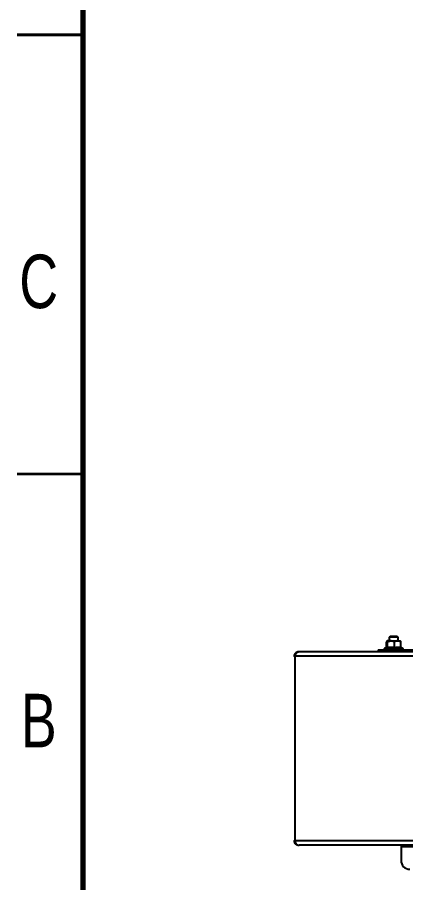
# Model space of a CAD drawing. Header units: millimetres. Extents: x 2 to 418, y 2 to 295.
# Drawn here: x 2.5 to 46.7, y 52 to 150.5 of the extents above; entities that cross this region are included whole.
import ezdxf

# ---------------------------------------------------------------- set-up
doc = ezdxf.new("R2010")
doc.units = ezdxf.units.MM
doc.styles.add('SLDTEXTSTYLE0', font='TXT', dxfattribs={"width": 0.75})

msp = doc.modelspace()

# ---------------------------------------------------------------- linework, layer by layer
at = {"color": 7, "linetype": 'Continuous', "lineweight": 70}
msp.add_line((10, 10), (10, 287), dxfattribs=at)
at = {"color": 7, "linetype": 'Continuous', "lineweight": 35}
for p, q in [((2.5, 148.5), (10, 148.5)), ((10, 148.5), (2.5, 148.5)), ((10, 98.5), (2.5, 98.5))]:
    msp.add_line(p, q, dxfattribs=at)
at = {"color": 7, "linetype": 'Continuous', "lineweight": 25}
for p, q in [((44.958, 79.999), (44.875, 79.916)), ((44.875, 79.916), (44.875, 79.499)), ((45.375, 79.916), (44.875, 79.916)), ((45.375, 79.999), (44.958, 79.999)), ((45.792, 79.999), (45.375, 79.999)), ((45.875, 79.916), (45.375, 79.916)), ((45.875, 79.916), (45.792, 79.999)), ((45.875, 79.499), (45.875, 79.916)), ((44.575, 78.756), (44.575, 79.399)), ((45.088, 79.499), (44.631, 79.499)), ((44.688, 78.756), (44.688, 79.399)), ((45.088, 79.499), (45.831, 79.499)), ((45.488, 78.756), (45.488, 79.399)), ((45.831, 79.499), (46.125, 79.499)), ((46.175, 78.756), (46.175, 79.399)), ((75.459, 78.249), (34.628, 78.249)), ((43.625, 78.499), (43.625, 78.249)), ((43.625, 78.499), (94.875, 78.499)), ((44.577, 78.736), (44.336, 78.649)), ((46.414, 78.649), (46.18, 78.734)), ((34.126, 77.749), (34.126, 56.749)), ((75.459, 56.249), (34.628, 56.249)), ((46.213, 56.249), (46.213, 54.499)), ((46.375, 56.249), (46.375, 56.099)), ((46.375, 56.099), (94.875, 56.099))]:
    msp.add_line(p, q, dxfattribs=at)
at = {"color": 8, "linetype": 'Continuous', "lineweight": 25}
for p, q in [((44.336, 78.649), (44.977, 78.649)), ((44.977, 78.649), (46.414, 78.649)), ((46.182, 78.73), (46.22, 78.694))]:
    msp.add_line(p, q, dxfattribs=at)
at = {"color": 7, "linetype": 'Continuous', "lineweight": 25}
for centre, radius, start, end in [((34.539, 77.744), 0.503, 87.14282, 179.50163), ((44.362, 78.576), 0.0773, 110, 270), ((46.388, 78.576), 0.0773, 270, 70), ((47.213, 54.499), 1, 180, 270)]:
    msp.add_arc(centre, radius, start, end, dxfattribs=at)
for points, knots in [([(44.631, 79.499), (44.623, 79.495), (44.607, 79.487), (44.589, 79.442), (44.578, 79.408), (44.575, 79.399)], [0, 0, 0, 0, 0.406291, 0.827269, 1, 1, 1, 1]), ([(44.688, 79.399), (44.679, 79.425), (44.661, 79.478), (44.642, 79.498), (44.632, 79.499), (44.631, 79.499)], [0, 0, 0, 0, 0.484342, 0.986322, 1, 1, 1, 1]), ([(44.688, 79.399), (44.721, 79.414), (44.849, 79.471), (44.986, 79.487), (45.088, 79.499)], [0, 0, 0, 0, 0.2661351, 1, 1, 1, 1]), ([(45.088, 79.499), (45.097, 79.498), (45.209, 79.497), (45.346, 79.462), (45.464, 79.409), (45.488, 79.399)], [0, 0, 0, 0, 0.066691, 0.814091, 1, 1, 1, 1]), ([(45.831, 79.499), (45.783, 79.495), (45.685, 79.487), (45.571, 79.442), (45.507, 79.408), (45.488, 79.399)], [0, 0, 0, 0, 0.406295, 0.827267, 1, 1, 1, 1]), ([(46.175, 79.399), (46.121, 79.425), (46.013, 79.478), (45.894, 79.498), (45.833, 79.499), (45.831, 79.499)], [0, 0, 0, 0, 0.484347, 0.986332, 1, 1, 1, 1]), ([(46.119, 79.499), (46.126, 79.495), (46.142, 79.487), (46.161, 79.442), (46.172, 79.408), (46.175, 79.399)], [0, 0, 0, 0, 0.406291, 0.827271, 1, 1, 1, 1]), ([(34.624, 78.249), (34.622, 78.249), (34.62, 78.249), (34.61, 78.248), (34.575, 78.247), (34.486, 78.235), (34.354, 78.181), (34.228, 78.067), (34.142, 77.917), (34.131, 77.805), (34.126, 77.749)], [0, 0, 0, 0, 0.006996, 0.009033, 0.03551, 0.14174, 0.356415, 0.570976, 0.785485, 1, 1, 1, 1]), ([(44.575, 78.756), (44.575, 78.75), (44.574, 78.742), (44.571, 78.735), (44.57, 78.734)], [0, 0, 0, 0, 0.854835, 1, 1, 1, 1]), ([(44.575, 78.756), (44.593, 78.776), (44.631, 78.816), (44.669, 78.776), (44.688, 78.756)], [0, 0, 0, 0, 0.492246, 1, 1, 1, 1]), ([(44.688, 78.756), (44.687, 78.75), (44.686, 78.736), (44.677, 78.718), (44.665, 78.703), (44.655, 78.696), (44.649, 78.694), (44.649, 78.694)], [0, 0, 0, 0, 0.236089, 0.471253, 0.732214, 0.993896, 1, 1, 1, 1]), ([(45.494, 78.694), (45.458, 78.701), (45.276, 78.735), (44.99, 78.752), (44.746, 78.71), (44.649, 78.694)], [0, 0, 0, 0, 0.130527, 0.655234, 1, 1, 1, 1]), ([(44.688, 78.756), (44.819, 78.776), (45.086, 78.816), (45.352, 78.776), (45.488, 78.756)], [0, 0, 0, 0, 0.492245, 1, 1, 1, 1]), ([(45.488, 78.756), (45.6, 78.776), (45.829, 78.816), (46.059, 78.776), (46.175, 78.756)], [0, 0, 0, 0, 0.492246, 1, 1, 1, 1]), ([(45.488, 78.756), (45.488, 78.75), (45.488, 78.736), (45.489, 78.718), (45.491, 78.703), (45.493, 78.696), (45.494, 78.694), (45.494, 78.694)], [0, 0, 0, 0, 0.236071, 0.471221, 0.732199, 0.993853, 1, 1, 1, 1]), ([(46.22, 78.694), (46.188, 78.701), (46.03, 78.735), (45.784, 78.752), (45.576, 78.71), (45.494, 78.694)], [0, 0, 0, 0, 0.130523, 0.655236, 1, 1, 1, 1]), ([(46.22, 78.694), (46.22, 78.694), (46.213, 78.696), (46.201, 78.703), (46.187, 78.718), (46.177, 78.736), (46.176, 78.75), (46.175, 78.756)], [0, 0, 0, 0, 0.0061407, 0.2677883, 0.5287744, 0.7639074, 1, 1, 1, 1]), ([(34.119, 77.749), (34.118, 74.581), (34.115, 67.581), (34.117, 60.581), (34.119, 56.749)], [0, 0, 0, 0, 0.45248, 1, 1, 1, 1]), ([(75.46, 77.749), (74.745, 77.749), (73.315, 77.749), (71.175, 77.749), (69.047, 77.749), (66.935, 77.749), (64.846, 77.749), (62.785, 77.749), (60.757, 77.749), (58.768, 77.749), (56.824, 77.749), (54.928, 77.749), (53.087, 77.749), (51.306, 77.749), (49.588, 77.749), (47.938, 77.749), (46.362, 77.749), (44.863, 77.749), (43.445, 77.749), (42.112, 77.749), (40.867, 77.749), (39.714, 77.749), (38.656, 77.749), (37.696, 77.749), (36.837, 77.749), (36.079, 77.749), (35.426, 77.749), (34.88, 77.749), (34.434, 77.749), (34.229, 77.749), (34.126, 77.749)], [0, 0, 0, 0, 0.035726, 0.071453, 0.107179, 0.142905, 0.178631, 0.214357, 0.250083, 0.285809, 0.321536, 0.357262, 0.392988, 0.428714, 0.46444, 0.500166, 0.535893, 0.571619, 0.607345, 0.643071, 0.678797, 0.714524, 0.75025, 0.785928, 0.821607, 0.857286, 0.892964, 0.928643, 0.964321, 1, 1, 1, 1]), ([(34.036, 56.749), (34.037, 56.72), (34.038, 56.681), (34.052, 56.621), (34.063, 56.587), (34.072, 56.563), (34.082, 56.539), (34.099, 56.505), (34.122, 56.466), (34.152, 56.427), (34.196, 56.38), (34.256, 56.335), (34.334, 56.295), (34.423, 56.268), (34.501, 56.254), (34.55, 56.252), (34.565, 56.252)], [0, 0, 0, 0, 0.045171, 0.063697, 0.072105, 0.080675, 0.090344, 0.102087, 0.134854, 0.183314, 0.247297, 0.378124, 0.537839, 0.719141, 0.914455, 1, 1, 1, 1]), ([(75.46, 56.749), (74.746, 56.749), (73.317, 56.749), (71.18, 56.749), (69.053, 56.749), (66.944, 56.749), (64.857, 56.749), (62.797, 56.749), (60.77, 56.749), (58.782, 56.749), (56.836, 56.749), (54.939, 56.749), (53.097, 56.749), (51.315, 56.749), (49.596, 56.749), (47.946, 56.749), (46.369, 56.749), (44.869, 56.749), (43.45, 56.749), (42.116, 56.749), (40.87, 56.749), (39.717, 56.749), (38.658, 56.749), (37.698, 56.749), (36.838, 56.749), (36.08, 56.749), (35.426, 56.749), (34.88, 56.749), (34.434, 56.749), (34.229, 56.749), (34.126, 56.749)], [0, 0, 0, 0, 0.035691, 0.071381, 0.107072, 0.142762, 0.178453, 0.214143, 0.249834, 0.285572, 0.32131, 0.357048, 0.392786, 0.428524, 0.464262, 0.5, 0.535738, 0.571476, 0.607214, 0.642952, 0.67869, 0.714428, 0.750166, 0.785857, 0.821547, 0.857238, 0.892928, 0.928619, 0.964309, 1, 1, 1, 1]), ([(34.126, 56.749), (34.131, 56.692), (34.142, 56.58), (34.228, 56.43), (34.354, 56.317), (34.486, 56.262), (34.575, 56.25), (34.61, 56.249), (34.62, 56.249), (34.622, 56.249), (34.624, 56.249)], [0, 0, 0, 0, 0.214509, 0.429019, 0.643582, 0.858258, 0.964489, 0.990967, 0.993004, 1, 1, 1, 1])]:
    msp.add_open_spline(points, degree=3, knots=knots, dxfattribs=at)
at = {"color": 8, "linetype": 'Continuous', "lineweight": 25}
for points, knots in [([(44.649, 78.694), (44.644, 78.701), (44.622, 78.734), (44.597, 78.733), (44.578, 78.733)], [0, 0, 0, 0, 0.213015, 1, 1, 1, 1]), ([(34.126, 77.749), (34.077, 77.749), (34.021, 77.749), (34.042, 77.749), (34.045, 77.749)], [0, 0, 0, 0, 0.863418, 1, 1, 1, 1]), ([(34.126, 56.749), (34.077, 56.749), (34.021, 56.749), (34.042, 56.749), (34.045, 56.749)], [0, 0, 0, 0, 0.8632846, 1, 1, 1, 1])]:
    msp.add_open_spline(points, degree=3, knots=knots, dxfattribs=at)

# ---------------------------------------------------------------- texts
at = {"color": 7, "linetype": 'Continuous', "lineweight": 0, "char_height": 6.096, "attachment_point": 2, "style": 'SLDTEXTSTYLE0'}
for s, insert in [('C', (4.937, 123.476)), ('B', (4.953, 73.476))]:
    msp.add_mtext(s, dxfattribs=dict(at, insert=insert))

doc.saveas('drawing.dxf')
